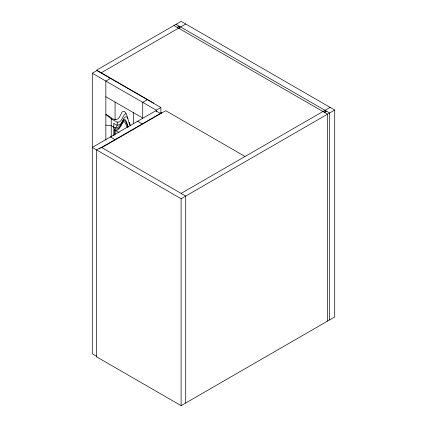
<?xml version="1.0" encoding="UTF-8"?>
<svg xmlns="http://www.w3.org/2000/svg" width="427" height="427" viewBox="0 0 427 427"><rect width="100%" height="100%" fill="white"/><g stroke="black" fill="none" stroke-linecap="round" stroke-linejoin="round"><path stroke-width="0.64" d="M113.785 127.086L115.578 128.036L117.238 125.148L117.238 122.191L111.223 118.845L105.848 114.468C109.638 115.493 113.94 122.111 118.023 118.797C120.019 116.945 120.702 114.217 122.143 111.991C127.326 108.245 127.892 123.232 130.326 125.559M96.886 356.433L92.28 353.769L92.28 73.23L96.886 70.567L160.888 107.519L160.888 113.513M177.146 27.339L179.196 26.154L179.196 28.15M101.242 72.787L185.724 24.008M110.454 78.403L105.848 81.066L105.848 139.981M147.32 99.688L142.714 102.347L142.714 118.017L105.848 96.732M92.28 73.23L156.282 110.182L160.888 107.519M99.16 148.777L100.297 148.121M101.434 147.464L160.376 113.433L155.77 110.774L92.28 147.427L181.112 198.72L334.72 110.033L334.72 316.967L181.112 405.65L96.63 356.876L96.63 149.941L101.242 147.283L185.724 196.057L185.724 402.992M101.242 147.945L165.756 110.7L245.055 156.485M181.112 193.399L330.114 107.374M324.355 112.322L326.399 111.143M125.954 113.523C122.143 115.023 122.496 122.816 117.238 122.191M105.848 125.079L111.223 125.671L113.785 127.15M115.578 128.036C123.152 127.908 123.35 109.547 128.095 126.92M114.81 134.996L114.81 128.821C122.565 131.948 123.136 109.851 127.876 127.476M334.72 110.033L181.112 21.35L96.63 70.124L153.955 103.222M175.993 24.307L329.601 112.99L329.601 319.924M173.944 25.487L327.552 114.174L327.552 321.104M160.728 112.456L161.881 113.118M137.595 121.268L142.202 123.926M119.096 132.728L115.066 130.4L114.81 128.821M110.454 136.934L115.066 139.597M127.87 118.444C125.981 113.902 123.04 119.133 122.4 121.519C121.006 125.303 116.614 126.467 113.785 123.27L113.785 135.818M130.347 125.709L129.248 122.181M126.851 127.016C122.56 112.909 121.695 131.868 115.066 130.4L115.066 134.404M324.995 110.331L324.995 112.792M181.112 198.72L181.112 405.65M156.282 110.182L156.282 111.511M133.496 112.696L133.496 123.835M115.066 102.053L115.066 119.747M111.223 118.845L111.223 137.008"/></g></svg>
